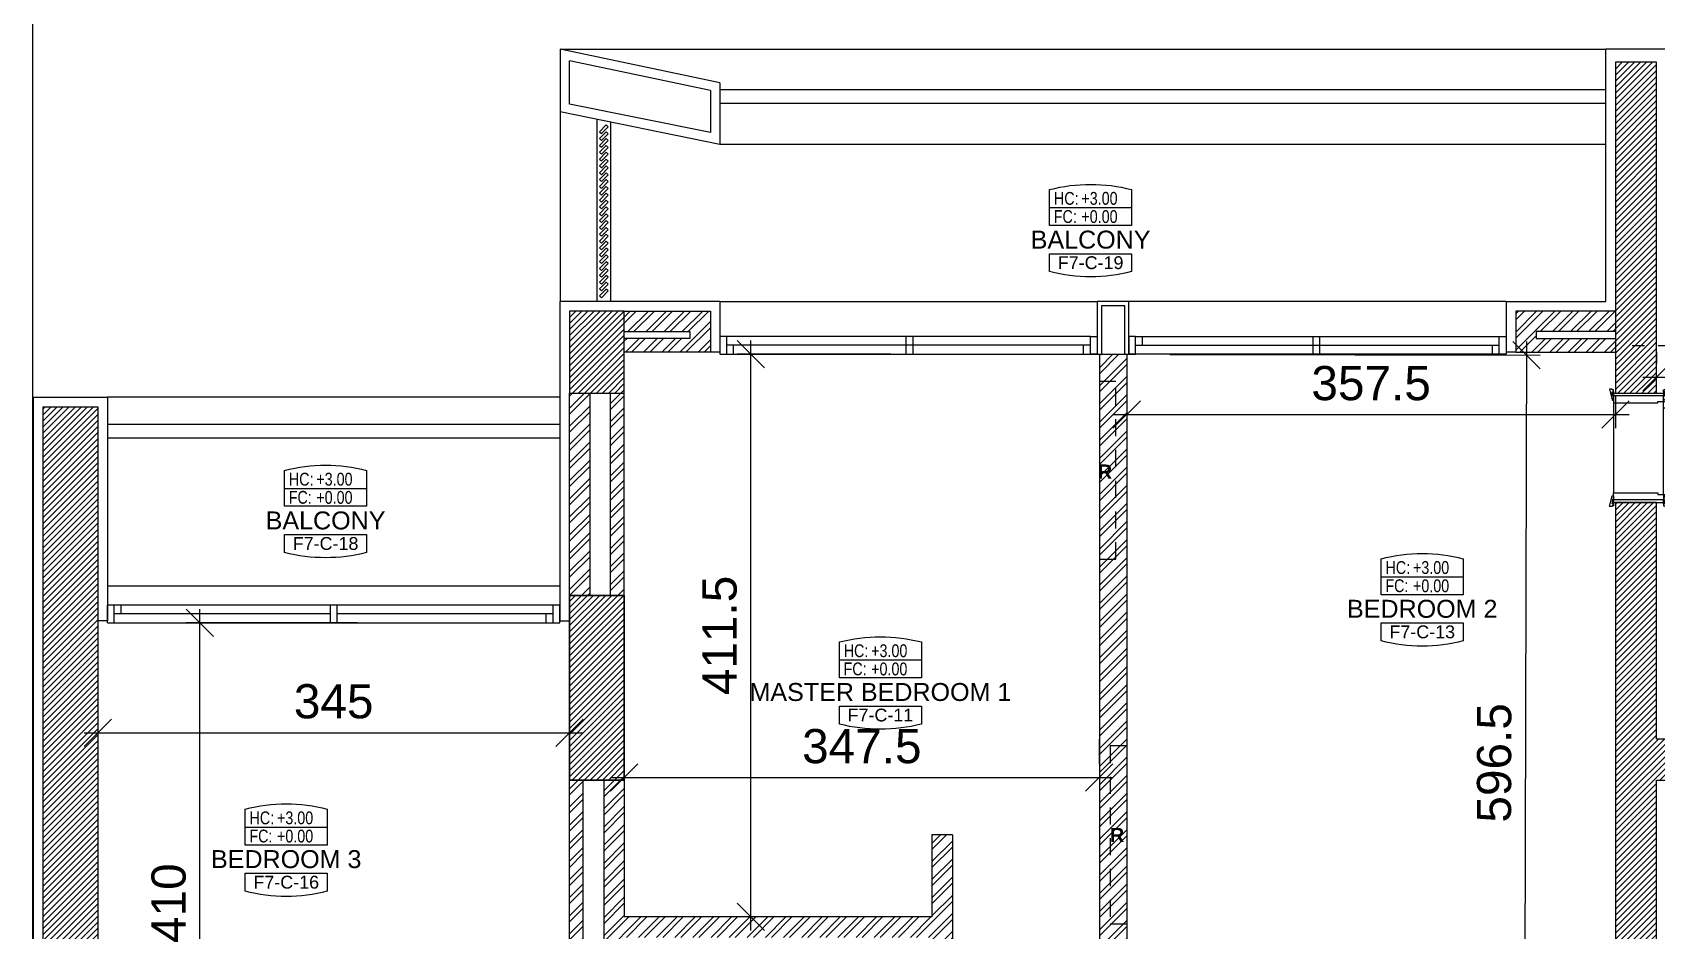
# Model space of a CAD drawing. Header units: metres. Extents: x 0 to 44.4, y -5.9 to 58.5.
# Drawn here: x 0 to 11.88, y 16.15 to 22.72 of the extents above; entities that cross this region are included whole.
import ezdxf
from ezdxf.enums import TextEntityAlignment as Align

# ---------------------------------------------------------------- set-up
doc = ezdxf.new("R2010")
doc.units = ezdxf.units.M
doc.header["$MEASUREMENT"] = 0
doc.header["$PDMODE"] = 3
doc.header["$PDSIZE"] = 0.3
doc.linetypes.add('HIDDEN', pattern=[0.375, 0.25, -0.125])
doc.linetypes.add('HIDDEN2', pattern=[0.1875, 0.125, -0.0625])
doc.layers.get('0').update_dxf_attribs({"linetype": 'CONTINUOUS'})
doc.layers.get('DEFPOINTS').update_dxf_attribs({"linetype": 'CONTINUOUS'})
for name, color, linetype in [('A-ALU', 9, 'CONTINUOUS'), ('A-ANNO-IDTAG', 7, 'CONTINUOUS'), ('A-BALUST', 1, 'CONTINUOUS'), ('A-claustra', 9, 'CONTINUOUS'), ('a-dim', 3, 'CONTINUOUS'), ('A-DOORS', 1, 'CONTINUOUS'), ('A-HATCH-CONC', 8, 'CONTINUOUS'), ('A-HATCH-WALL', 8, 'CONTINUOUS'), ('A-heater', 61, 'CONTINUOUS'), ('A-HEATER-axis', 5, 'HIDDEN'), ('A-PROJECTION', 8, 'CONTINUOUS'), ('A-RADIATEUR HIDDEN', 4, 'HIDDEN2'), ('A-REVETEMENT', 1, 'CONTINUOUS'), ('a-stru-fac', 200, 'CONTINUOUS'), ('A-WALL', 4, 'CONTINUOUS'), ('Parcelle$0$N-PLOT', 5, 'CONTINUOUS'), ('S-2ND-3RD-4-5-6TH$0$N-PLOT', 5, 'CONTINUOUS'), ('S-7TH$0$A-STR 7-8TH', 2, 'CONTINUOUS'), ('S-7TH$0$N-PLOT', 5, 'CONTINUOUS')]:
    doc.layers.add(name, color=color, linetype=linetype)
doc.styles.add('A100-STEXT', font='ARIAL.TTF', dxfattribs={"height": 0.25})
doc.styles.add('BLOCK', font='ARIAL.TTF', dxfattribs={"width": 0.8, "height": 0.25})
doc.styles.get("Standard").update_dxf_attribs({"font": 'ARIALBD.TTF'})
doc.dimstyles.new('A100-DIM', dxfattribs={"dimtxt": 0.25, "dimasz": 0.2, "dimexe": 0.1, "dimexo": 0.3, "dimgap": 0.1, "dimtad": 1, "dimlfac": 100, "dimrnd": 0.5, "dimdsep": 46, "dimtxsty": 'A100-STEXT', "dimblk1": 'OBLIQUE', "dimblk2": 'OBLIQUE', "dimsah": 1, "dimcen": -0.05, "dimdle": 0.1, "dimclrd": 15, "dimclre": 15, "dimclrt": 256, "dimadec": 0, "dimazin": 0, "dimtfac": 0.28, "dimtix": 1, "dimtmove": 2, "dimatfit": 3, "dimldrblk": 'OBLIQUE', "dimfxl": 0, "dimtolj": 1, "dimarcsym": 0})

# ---------------------------------------------------------------- blocks, each defined once
blk = doc.blocks.new('IDTAG')
at = {"color": 7}
blk.add_line((-0.008, -0.0055), (0.008, -0.0055), dxfattribs=at)
for points in [[(-0.008, 0), (-0.008, 0.007, -0.128676), (0.008, 0.007), (0.008, 0)], [(0.008, -0.0055), (0.008, -0.009, -0.128676), (-0.008, -0.009), (-0.008, -0.0055)]]:
    blk.add_lwpolyline(points, format="xyb", dxfattribs=at)
blk.add_lwpolyline([(-0.008, 0.0035), (0.008, 0.0035), (0.008, 0), (-0.008, 0)], close=True, dxfattribs=at)
at = {"color": 7, "style": 'BLOCK', "width": 0.8}
for s, p in [('HC:', (-0.00716, 0.00404)), ('FC:', (-0.00719, 0.0005))]:
    blk.add_text(s, height=0.0025, dxfattribs=at).set_placement(p)
for p in [(-0.00181, 0.00405), (-0.00181, 0.00049)]:
    blk.add_attdef('+0.000', p, '', height=0.0025, dxfattribs=at)
at = {"color": 7, "style": 'BLOCK'}
for tag, height, p in [('NAME', 0.0035, (0, -0.00275)), ('ROOM', 0.0025, (0, -0.00725))]:
    blk.add_attdef(tag, text='', height=height, dxfattribs=at).set_placement(p, align=Align.MIDDLE)
blk = doc.blocks.new('A$C1C8D3502')
at = {"layer": 'A-heater'}
blk.add_lwpolyline([(0, -0.5), (0, 0), (-0.04, 0), (-0.04, -0.5)], close=True, dxfattribs=at)
at = {"layer": 'A-HEATER-axis', "ltscale": 0.5}
blk.add_line((-0.29, -0.25), (0.25, -0.25), dxfattribs=at)
blk = doc.blocks.new('A$C3192633D')
at = {"layer": 'A-DOORS'}
for p, q in [((-0.365, 0.009), (-0.374, -0.019)), ((-0.374, 0.009), (-0.365, -0.019)), ((0, 0.009), (0.009, -0.019)), ((0.009, 0.009), (0, -0.019)), ((0.49, 0.02), (0.61, 0.02)), ((0.49, 0), (0.49, 0.019)), ((0.61, -0.003), (0.61, 0.023)), ((0.61, 0.023), (0.615, 0.023)), ((0.625, 0.023), (0.63, 0.023)), ((0.63, -0.003), (0.63, 0.023)), ((0.63, 0.02), (0.644, 0.02)), ((0.645, 0), (0.645, 0.019)), ((0, -0.11), (0, -0.06)), ((0, -0.06), (0.12, -0.06)), ((0.12, -0.11), (0, -0.11)), ((0.56, -0.06), (0.12, -0.06)), ((0.12, -0.11), (0.56, -0.11)), ((0.483, -0.06), (0.36, -0.06)), ((0.483, -0.11), (0.36, -0.11)), ((0.49, 0), (0.61, 0)), ((0.68, -0.06), (0.56, -0.06)), ((0.56, -0.11), (0.68, -0.11)), ((0.6, -0.06), (0.6, -0.052)), ((0.6, -0.06), (0.64, -0.06)), ((0.6, -0.11), (0.6, -0.118)), ((0.6, -0.11), (0.64, -0.11)), ((0.602, -0.05), (0.638, -0.05)), ((0.61, -0.003), (0.612, -0.003)), ((0.612, -0.05), (0.612, -0.003)), ((0.627, -0.05), (0.627, -0.003)), ((0.627, -0.003), (0.63, -0.003)), ((0.63, 0), (0.644, 0)), ((0.64, -0.06), (0.64, -0.052)), ((0.64, -0.11), (0.64, -0.118)), ((0.68, -0.11), (0.68, -0.06)), ((0.49, -0.17), (0.49, -0.189)), ((0.49, -0.17), (0.61, -0.17)), ((0.49, -0.19), (0.61, -0.19)), ((0.602, -0.12), (0.638, -0.12)), ((0.61, -0.167), (0.61, -0.193)), ((0.61, -0.167), (0.612, -0.167)), ((0.61, -0.193), (0.615, -0.193)), ((0.612, -0.12), (0.612, -0.167)), ((0.625, -0.193), (0.63, -0.193)), ((0.627, -0.12), (0.627, -0.167)), ((0.627, -0.167), (0.63, -0.167)), ((0.63, -0.167), (0.63, -0.193)), ((0.63, -0.17), (0.644, -0.17)), ((0.63, -0.19), (0.644, -0.19)), ((0.645, -0.17), (0.645, -0.189)), ((-0.365, -0.809), (-0.374, -0.781)), ((-0.374, -0.809), (-0.365, -0.781)), ((0, -0.809), (0.009, -0.781)), ((0.009, -0.809), (0, -0.781))]:
    blk.add_line(p, q, dxfattribs=at)
at = {"layer": 'A-DOORS', "color": 8}
for p, q in [((-0.365, -0.07), (-0.365, -0.73)), ((0, -0.74), (0, -0.06))]:
    blk.add_line(p, q, dxfattribs=at)
at = {"layer": 'A-DOORS'}
for points in [[(-0.365, 0.01), (-0.365, 0.025), (-0.375, 0.025), (-0.375, 0.03), (-0.395, 0.03), (-0.375, -0.048, 0.381769), (-0.373, -0.05), (-0.365, -0.05), (-0.365, -0.02), (-0.375, -0.02), (-0.375, 0.01), (-0.365, 0.01)], [(0, 0.01), (0, 0.025), (0.01, 0.025), (0.01, 0.03), (0.03, 0.03), (0.01, -0.048, -0.381769), (0.008, -0.05), (0, -0.05), (0, -0.02), (0.01, -0.02), (0.01, 0.01), (0, 0.01)], [(-0.365, -0.81), (-0.365, -0.825), (-0.375, -0.825), (-0.375, -0.83), (-0.395, -0.83), (-0.375, -0.752, -0.381769), (-0.373, -0.75), (-0.365, -0.75), (-0.365, -0.78), (-0.375, -0.78), (-0.375, -0.81), (-0.365, -0.81)], [(0, -0.81), (0, -0.825), (0.01, -0.825), (0.01, -0.83), (0.03, -0.83), (0.01, -0.752, 0.381769), (0.008, -0.75), (0, -0.75), (0, -0.78), (0.01, -0.78), (0.01, -0.81), (0, -0.81)]]:
    blk.add_lwpolyline(points, format="xyb", dxfattribs=at)
for points in [[(-0.365, 0.009), (-0.365, -0.019), (-0.374, -0.019), (-0.374, 0.009)], [(0, 0.009), (0, -0.019), (0.009, -0.019), (0.009, 0.009)], [(-0.365, -0.809), (-0.365, -0.781), (-0.374, -0.781), (-0.374, -0.809)], [(0, -0.809), (0, -0.781), (0.009, -0.781), (0.009, -0.809)]]:
    blk.add_lwpolyline(points, close=True, dxfattribs=at)
for points in [[(-0.365, 0), (0, 0), (0, -0.02), (-0.365, -0.02), (-0.365, 0)], [(0, -0.02), (-0.365, -0.02), (-0.365, -0.07), (-0.04, -0.07)], [(-0.04, -0.07), (-0.04, -0.06), (0, -0.06), (0, -0.02)], [(0, -0.78), (-0.365, -0.78), (-0.365, -0.73), (-0.04, -0.73)], [(-0.365, -0.8), (0, -0.8), (0, -0.78), (-0.365, -0.78), (-0.365, -0.8)], [(-0.04, -0.73), (-0.04, -0.74), (0, -0.74), (0, -0.78)]]:
    blk.add_lwpolyline(points, dxfattribs=at)
blk.add_arc((0, -0.06), 0.68, 270.0254, 359.9746, dxfattribs=at)
at = {"layer": 'A-DOORS', "extrusion": (0, 0, -1)}
for centre, major_axis, start_param, end_param in [((0.49, 0.019), (-0.000354, 0.000354), 5.497787, 7.068583), ((0.49, 0), (0.000354, 0.000354), 2.356194, 3.926991), ((0.62, 0.031), (-0.00642, 0.00642), 3.344077, 4.509904), ((0.644, 0.019), (0.000354, 0.000354), -0.785398, 0.785398), ((0.644, 0), (-0.000354, 0.000354), 2.356194, 3.926991), ((0.602, -0.052), (-0.00141, 0.00141), 5.497787, 7.068583), ((0.602, -0.118), (0.00141, 0.00141), 2.356194, 3.926991), ((0.62, -0.021), (-0.0138, 0.0138), 0.390607, 1.180189), ((0.638, -0.052), (0.00141, 0.00141), -0.785398, 0.785398), ((0.638, -0.118), (-0.00141, 0.00141), 2.356194, 3.926991), ((0.49, -0.17), (-0.000354, 0.000354), 5.497787, 7.068583), ((0.49, -0.189), (0.000354, 0.000354), 2.356194, 3.926991), ((0.62, -0.149), (-0.0138, 0.0138), 3.5322, 4.321782), ((0.62, -0.201), (0.00642, 0.00642), -1.368312, -0.202485), ((0.644, -0.17), (0.000354, 0.000354), -0.785398, 0.785398), ((0.644, -0.189), (-0.000354, 0.000354), 2.356194, 3.926991)]:
    blk.add_ellipse(centre, major_axis=major_axis, ratio=1, start_param=start_param, end_param=end_param, dxfattribs=at)
blk = doc.blocks.new('A$C5D3262F0')
at = {"layer": 'A-ALU'}
for p, q in [((7.738, 20.495), (5.078, 20.495)), ((6.391, 20.365), (6.391, 20.495)), ((6.441, 20.365), (6.441, 20.495)), ((8.068, 20.495), (10.728, 20.495)), ((8.118, 20.43), (8.118, 20.495)), ((9.366, 20.365), (9.366, 20.495)), ((9.416, 20.365), (9.416, 20.495)), ((5.028, 20.365), (7.788, 20.365)), ((7.738, 20.43), (5.078, 20.43)), ((5.128, 20.365), (5.128, 20.43)), ((7.688, 20.365), (7.688, 20.43)), ((10.778, 20.365), (8.018, 20.365)), ((8.068, 20.43), (10.728, 20.43)), ((10.678, 20.365), (10.678, 20.43)), ((3.858, 18.53), (0.548, 18.53)), ((0.548, 18.4), (0.548, 18.53)), ((0.598, 18.4), (0.598, 18.53)), ((2.178, 18.465), (0.598, 18.465)), ((0.648, 18.465), (0.648, 18.53)), ((3.808, 18.465), (2.228, 18.465)), ((3.758, 18.4), (3.758, 18.465)), ((3.808, 18.4), (3.808, 18.53)), ((3.858, 18.4), (3.858, 18.53)), ((0.548, 18.4), (3.858, 18.4))]:
    blk.add_line(p, q, dxfattribs=at)
for points in [[(5.078, 20.495), (5.028, 20.495), (5.028, 20.365), (5.078, 20.365)], [(7.738, 20.495), (7.788, 20.495), (7.788, 20.365), (7.738, 20.365)], [(8.068, 20.495), (8.018, 20.495), (8.018, 20.365), (8.068, 20.365)], [(10.728, 20.495), (10.778, 20.495), (10.778, 20.365), (10.728, 20.365)], [(2.228, 18.53), (2.178, 18.53), (2.178, 18.4), (2.228, 18.4)]]:
    blk.add_lwpolyline(points, close=True, dxfattribs=at)
blk = doc.blocks.new('_OBLIQUE')
at = {"color": 0, "linetype": 'ByBlock'}
blk.add_line((-0.5, -0.5), (0.5, 0.5), dxfattribs=at)
blk = doc.blocks.new('*D977')
at = {"layer": 'a-dim', "color": 15, "lineweight": -2}
for p, q in [((1.225, 14.2), (1.225, 18.5)), ((2.378, 18.4), (1.125, 18.4)), ((2.378, 14.3), (1.125, 14.3))]:
    blk.add_line(p, q, dxfattribs=at)
at = {"layer": 'DEFPOINTS', "color": 0}
for p in [(1.225, 18.4), (2.678, 18.4), (2.678, 14.3)]:
    blk.add_point(p, dxfattribs=at)
at = {"layer": 'a-dim', "color": 15, "lineweight": -2, "xscale": 0.2, "yscale": 0.2, "zscale": 0.2}
for p, rotation in [((1.225, 18.4), 90), ((1.225, 14.3), 270)]:
    blk.add_blockref('_OBLIQUE', p, dxfattribs=dict(at, rotation=rotation))
at = {"layer": 'a-dim', "insert": (0.997, 16.35), "char_height": 0.25, "attachment_point": 5, "rotation": 90, "style": 'A100-STEXT'}
blk.add_mtext('\\A1;410', dxfattribs=at)
blk = doc.blocks.new('*D978')
at = {"layer": 'a-dim', "color": 15, "lineweight": -2}
for p, q in [((0.478, 18.115), (0.478, 17.497)), ((3.928, 18.115), (3.928, 17.497)), ((0.378, 17.597), (4.028, 17.597))]:
    blk.add_line(p, q, dxfattribs=at)
at = {"layer": 'DEFPOINTS', "color": 0}
for p in [(0.478, 18.415), (3.928, 18.415), (3.928, 17.597)]:
    blk.add_point(p, dxfattribs=at)
at = {"layer": 'a-dim', "color": 15, "lineweight": -2, "xscale": 0.2, "yscale": 0.2, "zscale": 0.2, "rotation": 180}
blk.add_blockref('_OBLIQUE', (0.478, 17.597), dxfattribs=at)
at = {"layer": 'a-dim', "color": 15, "lineweight": -2, "xscale": 0.2, "yscale": 0.2, "zscale": 0.2}
blk.add_blockref('_OBLIQUE', (3.928, 17.597), dxfattribs=at)
at = {"layer": 'a-dim', "insert": (2.203, 17.825), "char_height": 0.25, "attachment_point": 5, "style": 'A100-STEXT'}
blk.add_mtext('\\A1;345', dxfattribs=at)
blk = doc.blocks.new('*D979')
at = {"layer": 'a-dim', "color": 15, "lineweight": -2}
for p, q in [((4.328, 17.55), (4.328, 17.369)), ((7.803, 17.55), (7.803, 17.369)), ((4.228, 17.269), (7.903, 17.269))]:
    blk.add_line(p, q, dxfattribs=at)
at = {"layer": 'DEFPOINTS', "color": 0}
for p in [(4.328, 17.25), (7.803, 17.269), (7.803, 17.25)]:
    blk.add_point(p, dxfattribs=at)
at = {"layer": 'a-dim', "color": 15, "lineweight": -2, "xscale": 0.2, "yscale": 0.2, "zscale": 0.2, "rotation": 180}
blk.add_blockref('_OBLIQUE', (4.328, 17.269), dxfattribs=at)
at = {"layer": 'a-dim', "color": 15, "lineweight": -2, "xscale": 0.2, "yscale": 0.2, "zscale": 0.2}
blk.add_blockref('_OBLIQUE', (7.803, 17.269), dxfattribs=at)
at = {"layer": 'a-dim', "insert": (6.066, 17.497), "char_height": 0.25, "attachment_point": 5, "style": 'A100-STEXT'}
blk.add_mtext('\\A1;347.5', dxfattribs=at)
blk = doc.blocks.new('*D980')
at = {"layer": 'a-dim', "color": 15, "lineweight": -2}
for p, q in [((5.254, 16.15), (5.254, 20.465)), ((6.278, 20.365), (5.154, 20.365)), ((6.278, 16.25), (5.154, 16.25))]:
    blk.add_line(p, q, dxfattribs=at)
at = {"layer": 'DEFPOINTS', "color": 0}
for p in [(5.254, 20.365), (6.578, 20.365), (6.578, 16.25)]:
    blk.add_point(p, dxfattribs=at)
at = {"layer": 'a-dim', "color": 15, "lineweight": -2, "xscale": 0.2, "yscale": 0.2, "zscale": 0.2}
for p, rotation in [((5.254, 20.365), 90), ((5.254, 16.25), 270)]:
    blk.add_blockref('_OBLIQUE', p, dxfattribs=dict(at, rotation=rotation))
at = {"layer": 'a-dim', "insert": (5.027, 18.308), "char_height": 0.25, "attachment_point": 5, "rotation": 90, "style": 'A100-STEXT'}
blk.add_mtext('\\A1;411.5', dxfattribs=at)
blk = doc.blocks.new('*D981')
at = {"layer": 'a-dim', "color": 15, "lineweight": -2}
for p, q in [((8.003, 20.065), (8.003, 19.824)), ((11.578, 20.065), (11.578, 19.824)), ((7.903, 19.924), (11.678, 19.924))]:
    blk.add_line(p, q, dxfattribs=at)
at = {"layer": 'DEFPOINTS', "color": 0}
for p in [(8.003, 20.365), (11.578, 20.365), (11.578, 19.924)]:
    blk.add_point(p, dxfattribs=at)
at = {"layer": 'a-dim', "color": 15, "lineweight": -2, "xscale": 0.2, "yscale": 0.2, "zscale": 0.2, "rotation": 180}
blk.add_blockref('_OBLIQUE', (8.003, 19.924), dxfattribs=at)
at = {"layer": 'a-dim', "color": 15, "lineweight": -2, "xscale": 0.2, "yscale": 0.2, "zscale": 0.2}
blk.add_blockref('_OBLIQUE', (11.578, 19.924), dxfattribs=at)
at = {"layer": 'a-dim', "insert": (9.791, 20.152), "char_height": 0.25, "attachment_point": 5, "style": 'A100-STEXT'}
blk.add_mtext('\\A1;357.5', dxfattribs=at)
blk = doc.blocks.new('*D982')
at = {"layer": 'a-dim', "color": 15, "lineweight": -2}
for p, q in [((10.928, 20.458), (10.912, 14.293)), ((8.318, 20.364), (11.027, 20.357)), ((8.303, 14.399), (11.012, 14.392))]:
    blk.add_line(p, q, dxfattribs=at)
at = {"layer": 'DEFPOINTS', "color": 0}
for p in [(8.018, 20.365), (8.003, 14.4), (10.912, 14.393)]:
    blk.add_point(p, dxfattribs=at)
at = {"layer": 'a-dim', "color": 15, "lineweight": -2, "xscale": 0.2, "yscale": 0.2, "zscale": 0.2}
for p, rotation in [((10.927, 20.358), 89.85592039207377), ((10.912, 14.393), 269.8559203920738)]:
    blk.add_blockref('_OBLIQUE', p, dxfattribs=dict(at, rotation=rotation))
at = {"layer": 'a-dim', "insert": (10.692, 17.376), "char_height": 0.25, "attachment_point": 5, "rotation": 89.8559, "style": 'A100-STEXT'}
blk.add_mtext('\\A1;596.5', dxfattribs=at)
blk = doc.blocks.new('*D991')
at = {"layer": 'a-dim', "color": 15, "lineweight": -2}
for p, q in [((11.878, 20.38), (11.878, 20.298)), ((13.603, 20.38), (13.603, 20.298)), ((11.778, 20.198), (13.703, 20.198))]:
    blk.add_line(p, q, dxfattribs=at)
at = {"layer": 'DEFPOINTS', "color": 0}
for p in [(13.603, 20.198), (11.878, 20.08), (13.603, 20.08)]:
    blk.add_point(p, dxfattribs=at)
at = {"layer": 'a-dim', "color": 15, "lineweight": -2, "xscale": 0.2, "yscale": 0.2, "zscale": 0.2, "rotation": 180}
blk.add_blockref('_OBLIQUE', (11.878, 20.198), dxfattribs=at)
at = {"layer": 'a-dim', "color": 15, "lineweight": -2, "xscale": 0.2, "yscale": 0.2, "zscale": 0.2}
blk.add_blockref('_OBLIQUE', (13.603, 20.198), dxfattribs=at)
at = {"layer": 'a-dim', "insert": (12.741, 20.426), "char_height": 0.25, "attachment_point": 5, "style": 'A100-STEXT'}
blk.add_mtext('\\A1;172.5', dxfattribs=at)

msp = doc.modelspace()

# ---------------------------------------------------------------- hatches: boundary and pattern name
at = {"layer": 'A-HATCH-CONC', "ltscale": 4}
h = msp.add_hatch(dxfattribs=at)
h.set_pattern_fill('ANSI31', color=256, scale=0.25, style=0)
h.paths.add_polyline_path([(11.87837, 22.5), (11.57837, 22.5), (11.57837, 20.15658), (11.87837, 20.15658)])
h = msp.add_hatch(dxfattribs=at)
h.set_pattern_fill('ANSI31', color=256, scale=0.25, style=0)
h.paths.add_polyline_path([(4.32837, 20.68), (3.92837, 20.68), (3.92837, 20.08), (4.32837, 20.08)])
h = msp.add_hatch(dxfattribs=at)
h.set_pattern_fill('ANSI31', color=256, scale=0.25, style=0)
h.paths.add_polyline_path([(11.87837, 20.15658), (11.57837, 20.15658), (11.57837, 20.08), (11.87837, 20.08)])
h = msp.add_hatch(dxfattribs=at)
h.set_pattern_fill('ANSI31', color=256, scale=0.25, style=0)
h.paths.add_polyline_path([(0.47837, 19.98), (0.07837, 19.98), (0.07837, 3.57), (2.02837, 3.57), (4.22837, 3.87), (4.22837, 5.8), (3.92837, 5.8), (3.92837, 4.13187), (2.00801, 3.87), (0.47837, 3.87)])
h = msp.add_hatch(dxfattribs=at)
h.set_pattern_fill('ANSI31', color=256, scale=0.25, style=0)
h.paths.add_polyline_path([(11.87837, 17.25), (15.47837, 17.25), (15.47837, 11.65), (15.77837, 11.65), (15.77837, 19.28), (15.47837, 19.28), (15.47837, 17.55), (11.87837, 17.55), (11.87837, 19.28), (11.57837, 19.28), (11.57837, 11.65), (11.87837, 11.65)])
h = msp.add_hatch(dxfattribs=at)
h.set_pattern_fill('ANSI31', color=256, scale=0.25, style=0)
h.paths.add_polyline_path([(4.32837, 18.6), (3.92837, 18.6), (3.92837, 17.25), (4.32837, 17.25)])
at = {"layer": 'A-HATCH-WALL'}
h = msp.add_hatch(dxfattribs=at)
h.set_pattern_fill('ANSI32', color=256, scale=0.25, style=0)
h.paths.add_polyline_path([(4.95837, 20.68), (4.32837, 20.68), (4.32837, 20.53), (4.80837, 20.53), (4.80837, 20.48), (4.32837, 20.48), (4.32837, 20.38), (4.95837, 20.38)])
h = msp.add_hatch(dxfattribs=at)
h.set_pattern_fill('ANSI32', color=256, scale=0.25, style=0)
h.paths.add_polyline_path([(11.57837, 20.68), (10.84837, 20.68), (10.84837, 20.38), (11.57837, 20.38), (11.57837, 20.48), (10.99837, 20.48), (10.99837, 20.53), (11.57837, 20.53)])
h = msp.add_hatch(dxfattribs=at)
h.set_pattern_fill('ANSI32', color=256, scale=0.25, style=0)
h.paths.add_polyline_path([(8.00337, 20.365), (7.80337, 20.365), (7.80337, 14.4), (7.70337, 14.4), (7.70337, 14.25), (8.10337, 14.25), (8.10337, 14.4), (8.00337, 14.4)])
h = msp.add_hatch(dxfattribs=at)
h.set_pattern_fill('ANSI32', color=256, scale=0.25, style=0)
h.paths.add_polyline_path([(4.07837, 20.08), (3.92837, 20.08), (3.92837, 18.6), (4.07837, 18.6)])
h = msp.add_hatch(dxfattribs=at)
h.set_pattern_fill('ANSI32', color=256, scale=0.25, style=0)
h.paths.add_polyline_path([(4.32837, 20.08), (4.22837, 20.08), (4.22837, 18.6), (4.32837, 18.6)])
h = msp.add_hatch(dxfattribs=at)
h.set_pattern_fill('ANSI32', color=256, scale=0.25, style=0)
h.paths.add_polyline_path([(4.32837, 16.1), (6.57837, 16.1), (6.57837, 15.725), (6.72837, 15.725), (6.72837, 16.85), (6.57837, 16.85), (6.57837, 16.25), (4.32837, 16.25), (4.32837, 17.25), (4.17837, 17.25), (4.17837, 14.05), (4.32837, 14.05)])
h.paths.add_polyline_path([(4.02837, 17.25), (3.92837, 17.25), (3.92837, 14.05), (4.02837, 14.05)])
h.paths.add_polyline_path([(6.72837, 15.725), (6.57837, 15.725), (6.57837, 15.275), (6.72837, 15.275)], flags=17)

# ---------------------------------------------------------------- linework, layer by layer
at = {"layer": 'A-ALU'}
for p, q in [((5.02837, 20.75), (7.78837, 20.75)), ((10.77837, 20.75), (8.01837, 20.75)), ((0.54837, 18.67), (3.85837, 18.67))]:
    msp.add_line(p, q, dxfattribs=at)
at = {"layer": 'A-BALUST'}
for p, q in [((5.02837, 22.3), (11.50837, 22.3)), ((5.02837, 22.2), (11.50837, 22.2)), ((4.12837, 22.08205), (4.12837, 20.75)), ((4.22837, 22.06182), (4.22837, 20.75)), ((3.85837, 19.85), (0.54837, 19.85)), ((3.85837, 19.75), (0.54837, 19.75))]:
    msp.add_line(p, q, dxfattribs=at)
at = {"layer": 'A-claustra'}
for points in [[(4.21019, 22.02768), (4.19605, 22.04182), (4.14655, 21.99232), (4.16069, 21.97818)], [(4.21019, 21.97768), (4.19605, 21.99182), (4.14655, 21.94232), (4.16069, 21.92818)], [(4.21019, 21.92768), (4.19605, 21.94182), (4.14655, 21.89232), (4.16069, 21.87818)], [(4.21019, 21.87768), (4.19605, 21.89182), (4.14655, 21.84232), (4.16069, 21.82818)], [(4.21019, 21.82768), (4.19605, 21.84182), (4.14655, 21.79232), (4.16069, 21.77818)], [(4.21019, 21.77768), (4.19605, 21.79182), (4.14655, 21.74232), (4.16069, 21.72818)], [(4.21019, 21.72768), (4.19605, 21.74182), (4.14655, 21.69232), (4.16069, 21.67818)], [(4.21019, 21.67768), (4.19605, 21.69182), (4.14655, 21.64232), (4.16069, 21.62818)], [(4.21019, 21.62768), (4.19605, 21.64182), (4.14655, 21.59232), (4.16069, 21.57818)], [(4.21019, 21.57768), (4.19605, 21.59182), (4.14655, 21.54232), (4.16069, 21.52818)], [(4.21019, 21.52768), (4.19605, 21.54182), (4.14655, 21.49232), (4.16069, 21.47818)], [(4.21019, 21.47768), (4.19605, 21.49182), (4.14655, 21.44232), (4.16069, 21.42818)], [(4.21019, 21.42768), (4.19605, 21.44182), (4.14655, 21.39232), (4.16069, 21.37818)], [(4.21019, 21.37768), (4.19605, 21.39182), (4.14655, 21.34232), (4.16069, 21.32818)], [(4.21019, 21.32768), (4.19605, 21.34182), (4.14655, 21.29232), (4.16069, 21.27818)], [(4.21019, 21.27768), (4.19605, 21.29182), (4.14655, 21.24232), (4.16069, 21.22818)], [(4.21019, 21.22768), (4.19605, 21.24182), (4.14655, 21.19232), (4.16069, 21.17818)], [(4.21019, 21.17768), (4.19605, 21.19182), (4.14655, 21.14232), (4.16069, 21.12818)], [(4.21019, 21.12768), (4.19605, 21.14182), (4.14655, 21.09232), (4.16069, 21.07818)], [(4.21019, 21.07768), (4.19605, 21.09182), (4.14655, 21.04232), (4.16069, 21.02818)], [(4.21019, 21.02768), (4.19605, 21.04182), (4.14655, 20.99232), (4.16069, 20.97818)], [(4.21019, 20.97768), (4.19605, 20.99182), (4.14655, 20.94232), (4.16069, 20.92818)], [(4.21019, 20.92768), (4.19605, 20.94182), (4.14655, 20.89232), (4.16069, 20.87818)], [(4.21019, 20.87768), (4.19605, 20.89182), (4.14655, 20.84232), (4.16069, 20.82818)], [(4.21019, 20.82768), (4.19605, 20.84182), (4.14655, 20.79232), (4.16069, 20.77818)]]:
    msp.add_lwpolyline(points, close=True, dxfattribs=at)
at = {"layer": 'A-PROJECTION'}
for p, q in [((3.85837, 22.5962), (11.50837, 22.5962)), ((3.85837, 22.13667), (3.85837, 20.75)), ((11.50837, 21.9), (5.02837, 21.9)), ((3.85837, 20.05), (0.54837, 20.05))]:
    msp.add_line(p, q, dxfattribs=at)
at = {"layer": 'A-RADIATEUR HIDDEN'}
for points in [[(7.80337, 18.865), (7.92337, 18.865), (7.92337, 20.165), (7.80337, 20.165)], [(8.00337, 17.5), (7.88337, 17.5), (7.88337, 16.2), (8.00337, 16.2)]]:
    msp.add_lwpolyline(points, dxfattribs=at)
at = {"layer": 'A-REVETEMENT'}
for p, q in [((3.85837, 22.5962), (3.85837, 22.13667)), ((5.02837, 22.34966), (3.85837, 22.5962)), ((11.50837, 20.75), (11.50837, 22.5962)), ((11.94837, 22.5962), (11.50837, 22.5962)), ((5.02837, 22.34966), (5.02837, 21.9)), ((5.02837, 21.9), (3.85837, 22.13667)), ((5.02837, 20.75), (3.85837, 20.75)), ((3.85837, 18.415), (3.85837, 20.75)), ((5.02837, 20.75), (5.02837, 20.38)), ((10.77837, 20.75), (11.50837, 20.75)), ((10.77837, 20.75), (10.77837, 20.38)), ((5.02837, 20.38), (4.95837, 20.38)), ((10.84837, 20.38), (10.77837, 20.38)), ((0.00837, 3.5), (0.00837, 20.05)), ((0.00837, 20.05), (0.54837, 20.05)), ((0.54837, 20.05), (0.54837, 18.415)), ((0.54837, 18.415), (0.47837, 18.415)), ((3.85837, 18.415), (3.92837, 18.415))]:
    msp.add_line(p, q, dxfattribs=at)
msp.add_lwpolyline([(8.01837, 20.75), (7.78837, 20.75), (7.78837, 20.365), (8.01837, 20.365), (8.01837, 20.75)], dxfattribs=at)
at = {"layer": 'a-stru-fac'}
for p, q in [((3.92837, 22.19392), (3.92837, 22.50991)), ((4.95837, 22.29287), (3.92837, 22.50991)), ((4.95837, 22.29287), (4.95837, 21.98558)), ((4.95837, 21.98558), (3.92837, 22.19392))]:
    msp.add_line(p, q, dxfattribs=at)
msp.add_lwpolyline([(7.98837, 20.72), (7.81837, 20.72), (7.81837, 20.365), (7.98837, 20.365)], close=True, dxfattribs=at)
at = {"layer": 'A-WALL'}
for p, q in [((7.80337, 20.365), (7.80337, 14.4)), ((7.80337, 20.365), (8.00337, 20.365)), ((8.00337, 20.365), (8.00337, 14.4)), ((3.92837, 18.6), (3.92837, 20.08)), ((4.07837, 18.6), (4.07837, 20.08)), ((4.22837, 18.6), (4.22837, 20.08)), ((4.32837, 18.6), (4.32837, 20.08)), ((3.92837, 14.05), (3.92837, 17.25)), ((4.02837, 14.05), (4.02837, 17.25)), ((4.17837, 17.25), (4.17837, 14.05)), ((4.32837, 17.25), (4.32837, 16.25)), ((6.72837, 16.85), (6.57837, 16.85)), ((6.57837, 16.85), (6.57837, 16.25)), ((6.72837, 16.85), (6.72837, 15.275)), ((6.57837, 16.25), (4.32837, 16.25))]:
    msp.add_line(p, q, dxfattribs=at)
for points in [[(4.32837, 20.68), (4.95837, 20.68), (4.95837, 20.38), (4.32837, 20.38)], [(11.57837, 20.68), (10.84837, 20.68), (10.84837, 20.38), (11.57837, 20.38)], [(4.32837, 20.53), (4.80837, 20.53), (4.80837, 20.48), (4.32837, 20.48)], [(11.57837, 20.53), (10.99837, 20.53), (10.99837, 20.48), (11.57837, 20.48)]]:
    msp.add_lwpolyline(points, dxfattribs=at)
at = {"layer": 'Parcelle$0$N-PLOT'}
msp.add_lwpolyline([(0, 0), (38.90837, 0, 0.41421356), (41.90837, 3), (41.90837, 55.45463, 0.4229554), (38.81912, 58.4533), (0, 57.29794)], format="xyb", close=True, dxfattribs=at)
at = {"layer": 'S-2ND-3RD-4-5-6TH$0$N-PLOT'}
msp.add_lwpolyline([(0, 0), (38.90837, 0, 0.41421356), (41.90837, 3), (41.90837, 55.45463, 0.4229554), (38.81912, 58.4533), (0, 57.29794)], format="xyb", close=True, dxfattribs=at)
at = {"layer": 'S-7TH$0$A-STR 7-8TH'}
for points in [[(11.57837, 20.08), (11.87837, 20.08), (11.87837, 22.5), (11.57837, 22.5)], [(3.92837, 20.68), (3.92837, 20.08), (4.32837, 20.08), (4.32837, 20.68)], [(0.07837, 3.57), (0.07837, 19.98), (0.47837, 19.98), (0.47837, 3.87), (2.00801, 3.87), (3.92837, 4.13187), (3.92837, 5.8), (4.22837, 5.8), (4.22837, 3.87), (2.02837, 3.57)], [(11.57837, 19.28), (11.57837, 11.65), (11.87837, 11.65), (11.87837, 17.25), (15.47837, 17.25), (15.47837, 11.65), (15.77837, 11.65), (15.77837, 19.28), (15.47837, 19.28), (15.47837, 17.55), (11.87837, 17.55), (11.87837, 19.28)], [(3.92837, 18.6), (3.92837, 17.25), (4.32837, 17.25), (4.32837, 18.6)], [(4.32837, 17.25), (3.92837, 17.25), (3.92837, 18.6), (4.32837, 18.6)]]:
    msp.add_lwpolyline(points, close=True, dxfattribs=at)
at = {"layer": 'S-7TH$0$N-PLOT'}
msp.add_line((0, 57.29794), (0, 0), dxfattribs=at)

# ---------------------------------------------------------------- block references
at = {"layer": 'A-ALU', "ltscale": 4}
msp.add_blockref('A$C5D3262F0', (0, 0), dxfattribs=at)
at = {"layer": 'A-ANNO-IDTAG'}
ref = msp.add_blockref('IDTAG', (7.73941, 21.30631), dxfattribs=dict(at, xscale=37.5, yscale=37.5, zscale=37.5))
ref.add_attrib('+0.000', '+3.00', (7.67162, 21.45801), dxfattribs={"layer": '0', "color": 7, "height": 0.09375, "style": 'BLOCK', "width": 0.8})
ref.add_attrib('+0.000', '+0.00', (7.67162, 21.32469), dxfattribs={"layer": '0', "color": 7, "height": 0.09375, "style": 'BLOCK', "width": 0.8})
ref.add_attrib('ROOM', 'F7-C-19', dxfattribs={"layer": '0', "color": 7, "height": 0.09375, "style": 'BLOCK'}).set_placement((7.73941, 21.03444), align=Align.MIDDLE)
ref.add_attrib('NAME', 'BALCONY', dxfattribs={"layer": '0', "color": 7, "height": 0.13125, "style": 'BLOCK'}).set_placement((7.73941, 21.20319), align=Align.MIDDLE)
ref = msp.add_blockref('IDTAG', (2.14368, 19.2525), dxfattribs=dict(at, xscale=37.5, yscale=37.5, zscale=37.5))
ref.add_attrib('+0.000', '+3.00', (2.07589, 19.4042), dxfattribs={"layer": '0', "color": 7, "height": 0.09375, "style": 'BLOCK', "width": 0.8})
ref.add_attrib('+0.000', '+0.00', (2.07589, 19.27088), dxfattribs={"layer": '0', "color": 7, "height": 0.09375, "style": 'BLOCK', "width": 0.8})
ref.add_attrib('ROOM', 'F7-C-18', dxfattribs={"layer": '0', "color": 7, "height": 0.09375, "style": 'BLOCK'}).set_placement((2.14368, 18.98063), align=Align.MIDDLE)
ref.add_attrib('NAME', 'BALCONY', dxfattribs={"layer": '0', "color": 7, "height": 0.13125, "style": 'BLOCK'}).set_placement((2.14368, 19.14938), align=Align.MIDDLE)
ref = msp.add_blockref('IDTAG', (10.16469, 18.60622), dxfattribs=dict(at, xscale=37.5, yscale=37.5, zscale=37.5))
ref.add_attrib('+0.000', '+3.00', (10.09691, 18.75792), dxfattribs={"layer": '0', "color": 7, "height": 0.09375, "style": 'BLOCK', "width": 0.8})
ref.add_attrib('+0.000', '+0.00', (10.09691, 18.6246), dxfattribs={"layer": '0', "color": 7, "height": 0.09375, "style": 'BLOCK', "width": 0.8})
ref.add_attrib('ROOM', 'F7-C-13', dxfattribs={"layer": '0', "color": 7, "height": 0.09375, "style": 'BLOCK'}).set_placement((10.16469, 18.33435), align=Align.MIDDLE)
ref.add_attrib('NAME', 'BEDROOM 2', dxfattribs={"layer": '0', "color": 7, "height": 0.13125, "style": 'BLOCK'}).set_placement((10.16469, 18.5031), align=Align.MIDDLE)
ref = msp.add_blockref('IDTAG', (6.2019, 17.99776), dxfattribs=dict(at, xscale=37.5, yscale=37.5, zscale=37.5))
ref.add_attrib('+0.000', '+3.00', (6.13411, 18.14946), dxfattribs={"layer": '0', "color": 7, "height": 0.09375, "style": 'BLOCK', "width": 0.8})
ref.add_attrib('+0.000', '+0.00', (6.13411, 18.01614), dxfattribs={"layer": '0', "color": 7, "height": 0.09375, "style": 'BLOCK', "width": 0.8})
ref.add_attrib('ROOM', 'F7-C-11', dxfattribs={"layer": '0', "color": 7, "height": 0.09375, "style": 'BLOCK'}).set_placement((6.2019, 17.72588), align=Align.MIDDLE)
ref.add_attrib('NAME', 'MASTER BEDROOM 1', dxfattribs={"layer": '0', "color": 7, "height": 0.13125, "style": 'BLOCK'}).set_placement((6.2019, 17.89463), align=Align.MIDDLE)
ref = msp.add_blockref('IDTAG', (1.85601, 16.77542), dxfattribs=dict(at, xscale=37.5, yscale=37.5, zscale=37.5))
ref.add_attrib('+0.000', '+3.00', (1.78823, 16.92712), dxfattribs={"layer": '0', "color": 7, "height": 0.09375, "style": 'BLOCK', "width": 0.8})
ref.add_attrib('+0.000', '+0.00', (1.78823, 16.7938), dxfattribs={"layer": '0', "color": 7, "height": 0.09375, "style": 'BLOCK', "width": 0.8})
ref.add_attrib('ROOM', 'F7-C-16', dxfattribs={"layer": '0', "color": 7, "height": 0.09375, "style": 'BLOCK'}).set_placement((1.85601, 16.50354), align=Align.MIDDLE)
ref.add_attrib('NAME', 'BEDROOM 3', dxfattribs={"layer": '0', "color": 7, "height": 0.13125, "style": 'BLOCK'}).set_placement((1.85601, 16.67229), align=Align.MIDDLE)
at = {"layer": 'A-DOORS'}
msp.add_blockref('A$C3192633D', (11.92837, 20.08), dxfattribs=at)
at = {"layer": 'A-heater', "xscale": -1}
msp.add_blockref('A$C1C8D3502', (11.95087, 20.6762), dxfattribs=at)

# ---------------------------------------------------------------- texts
at = {"layer": 'A-RADIATEUR HIDDEN'}
for p in [(7.79159, 19.45497), (7.88077, 16.79738)]:
    msp.add_text('R', height=0.10349, rotation=360, dxfattribs=at).set_placement(p)

# ---------------------------------------------------------------- dimensions: what is measured, and where the dimension line sits
at = {"layer": 'a-dim'}
for p1, p2, distance, picture, middle in [((11.87837, 20.08), (13.60337, 20.08), 0.11836, '*D991', (12.74087, 20.42601)), ((6.57837, 16.25), (6.57837, 20.365), 1.32413, '*D980', (5.0266, 18.3075)), ((8.01837, 20.365), (8.00337, 14.4), 2.90897, '*D982', (10.69218, 17.37576)), ((8.00337, 20.365), (11.57837, 20.365), -0.44114, '*D981', (9.79087, 20.15159)), ((0.47837, 18.415), (3.92837, 18.415), -0.81818, '*D978', (2.20337, 17.82455)), ((2.67837, 14.3), (2.67837, 18.4), 1.45355, '*D977', (0.99717, 16.35)), ((4.32837, 17.25), (7.80337, 17.25), 0.01889, '*D979', (6.06587, 17.49662))]:
    dim = msp.add_aligned_dim(p1=p1, p2=p2, distance=distance, dimstyle='A100-DIM', dxfattribs=at)
    dim.commit()
    dim.dimension.update_dxf_attribs({"geometry": picture, "text_midpoint": middle})

doc.saveas('drawing.dxf')
